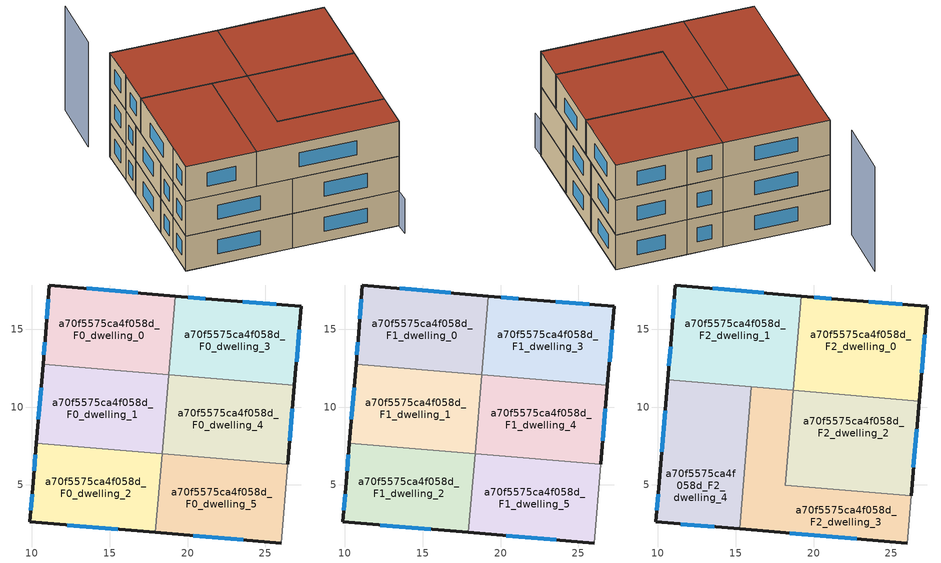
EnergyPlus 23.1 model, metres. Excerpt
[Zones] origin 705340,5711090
a70f5575ca4f058d_F0_dwelling_0
 floor ground (EU_floor_Construction): 18.79,12.08 19.21,17.12 11.11,17.83 10.9,14.76 10.73,12.75 z0
 wall outside (EU_wall_Construction): 10.73,12.75 10.9,14.76 11.11,17.83 19.21,17.12 z0:3
 wall to a70f5575ca4f058d_F0_dwelling_1 (EU_wall_Construction): 18.79,12.08 10.73,12.75 z0:3
 wall to a70f5575ca4f058d_F0_dwelling_3 (EU_wall_Construction): 19.21,17.12 18.79,12.08 z0:3
 window (EU_Window_Construction): 10.96,15.68 11.05,16.91 / 13.54,17.62 16.79,17.34 / 10.78,13.35 10.85,14.16 z0.9:2.1
a70f5575ca4f058d_F0_dwelling_1
 floor ground (EU_floor_Construction): 18.36,7.01 18.79,12.08 10.73,12.75 10.3,7.69 z0
 wall outside (EU_wall_Construction): 10.3,7.69 10.73,12.75 z0:3
 wall to a70f5575ca4f058d_F0_dwelling_2 (EU_wall_Construction): 18.36,7.01 10.3,7.69 z0:3
 wall to a70f5575ca4f058d_F0_dwelling_4 (EU_wall_Construction): 18.79,12.07 18.36,7.01 z0:3
 window (EU_Window_Construction): 10.42,9.21 10.6,11.24 z0.9:2.1
a70f5575ca4f058d_F0_dwelling_2
 floor ground (EU_floor_Construction): 17.94,1.95 18.36,7.01 10.3,7.69 10.08,5.17 9.87,2.62 z0
 wall outside (EU_wall_Construction): 17.94,1.95 9.87,2.62 10.08,5.17 10.3,7.69 z0:3
 wall to a70f5575ca4f058d_F0_dwelling_5 (EU_wall_Construction): 18.36,7.01 17.94,1.95 z0:3
 window (EU_Window_Construction): 10.15,5.93 10.23,6.94 / 15.52,2.15 12.29,2.42 / 9.93,3.39 10.02,4.41 z0.9:2.1
a70f5575ca4f058d_F0_dwelling_3
 floor ground (EU_floor_Construction): 26.86,11.39 27.29,16.47 21.95,16.89 19.21,17.12 18.79,12.07 z0
 wall outside (EU_wall_Construction): 19.21,17.12 21.95,16.89 27.29,16.47 26.86,11.39 z0:3
 wall to a70f5575ca4f058d_F0_dwelling_4 (EU_wall_Construction): 26.86,11.39 18.79,12.07 z0:3
 window (EU_Window_Construction): 20.03,17.05 21.13,16.96 / 23.55,16.76 25.69,16.6 / 27.16,14.95 26.99,12.91 z0.9:2.1
a70f5575ca4f058d_F0_dwelling_4
 floor ground (EU_floor_Construction): 26.43,6.34 26.86,11.39 18.79,12.07 18.36,7.01 z0
 wall outside (EU_wall_Construction): 26.86,11.39 26.43,6.34 z0:3
 wall to a70f5575ca4f058d_F0_dwelling_5 (EU_wall_Construction): 26.43,6.34 18.36,7.01 z0:3
 window (EU_Window_Construction): 26.73,9.88 26.56,7.85 z0.9:2.1
a70f5575ca4f058d_F0_dwelling_5
 floor ground (EU_floor_Construction): 26,1.27 26.43,6.34 18.36,7.01 17.94,1.95 z0
 wall outside (EU_wall_Construction): 26,1.27 17.94,1.95 z0:3
 wall adiabatic (EU_wall_Construction): 26.43,6.34 26,1.27 z0:3
 window (EU_Window_Construction): 23.58,1.48 20.35,1.75 z0.9:2.1
a70f5575ca4f058d_F1_dwelling_0
 floor to a70f5575ca4f058d_F0_dwelling_0 (EU_floor_Construction): 18.79,12.08 19.21,17.12 11.11,17.83 10.9,14.76 10.73,12.75 z3
 wall outside (EU_wall_Construction): 10.73,12.75 10.9,14.76 11.11,17.83 19.21,17.12 z3:6
 wall to a70f5575ca4f058d_F1_dwelling_1 (EU_wall_Construction): 18.79,12.08 10.73,12.75 z3:6
 wall to a70f5575ca4f058d_F1_dwelling_3 (EU_wall_Construction): 19.21,17.12 18.79,12.08 z3:6
 window (EU_Window_Construction): 10.96,15.68 11.05,16.91 / 13.54,17.62 16.79,17.34 / 10.78,13.35 10.85,14.16 z3.9:5.1
a70f5575ca4f058d_F1_dwelling_1
 floor to a70f5575ca4f058d_F0_dwelling_1 (EU_floor_Construction): 18.36,7.01 18.79,12.08 10.73,12.75 10.3,7.69 z3
 wall outside (EU_wall_Construction): 10.3,7.69 10.73,12.75 z3:6
 wall to a70f5575ca4f058d_F1_dwelling_2 (EU_wall_Construction): 18.36,7.01 10.3,7.69 z3:6
 wall to a70f5575ca4f058d_F1_dwelling_4 (EU_wall_Construction): 18.79,12.07 18.36,7.01 z3:6
 window (EU_Window_Construction): 10.42,9.21 10.6,11.24 z3.9:5.1
a70f5575ca4f058d_F1_dwelling_2
 floor to a70f5575ca4f058d_F0_dwelling_2 (EU_floor_Construction): 17.94,1.95 18.36,7.01 10.3,7.69 10.08,5.17 9.87,2.62 z3
 wall outside (EU_wall_Construction): 17.94,1.95 9.87,2.62 10.08,5.17 10.3,7.69 z3:6
 wall to a70f5575ca4f058d_F1_dwelling_5 (EU_wall_Construction): 18.36,7.01 17.94,1.95 z3:6
 window (EU_Window_Construction): 10.15,5.93 10.23,6.94 / 15.52,2.15 12.29,2.42 / 9.93,3.39 10.02,4.41 z3.9:5.1
a70f5575ca4f058d_F1_dwelling_3
 floor to a70f5575ca4f058d_F0_dwelling_3 (EU_floor_Construction): 26.86,11.39 27.29,16.47 21.95,16.89 19.21,17.12 18.79,12.07 z3
 wall outside (EU_wall_Construction): 19.21,17.12 21.95,16.89 27.29,16.47 26.86,11.39 z3:6
 wall to a70f5575ca4f058d_F1_dwelling_4 (EU_wall_Construction): 26.86,11.39 18.79,12.07 z3:6
 window (EU_Window_Construction): 20.03,17.05 21.13,16.96 / 23.55,16.76 25.69,16.6 / 27.16,14.95 26.99,12.91 z3.9:5.1
a70f5575ca4f058d_F1_dwelling_4
 floor to a70f5575ca4f058d_F0_dwelling_4 (EU_floor_Construction): 26.43,6.34 26.86,11.39 18.79,12.07 18.36,7.01 z3
 wall outside (EU_wall_Construction): 26.86,11.39 26.43,6.34 z3:6
 wall to a70f5575ca4f058d_F1_dwelling_5 (EU_wall_Construction): 26.43,6.34 18.36,7.01 z3:6
 window (EU_Window_Construction): 26.73,9.88 26.56,7.85 z3.9:5.1
a70f5575ca4f058d_F1_dwelling_5
 floor to a70f5575ca4f058d_F0_dwelling_5 (EU_floor_Construction): 26,1.27 26.43,6.34 18.36,7.01 17.94,1.95 z3
 wall outside (EU_wall_Construction): 26,1.27 17.94,1.95 z3:6
 wall adiabatic (EU_wall_Construction): 26.43,6.34 26,1.27 z3:6
 window (EU_Window_Construction): 23.58,1.48 20.35,1.75 z3.9:5.1
a70f5575ca4f058d_F2_dwelling_0
 floor to a70f5575ca4f058d_F1_dwelling_3 (EU_floor_Construction): 26.86,11.39 27.29,16.47 21.95,16.89 19.21,17.12 18.79,12.07 z6
 floor to a70f5575ca4f058d_F1_dwelling_4 (EU_floor_Construction): 26.77,10.38 26.86,11.39 18.79,12.07 18.7,11.06 z6
 wall outside (EU_wall_Construction): 19.21,17.12 21.95,16.89 27.29,16.47 26.78,10.38 z6:9
 wall to a70f5575ca4f058d_F2_dwelling_1 (EU_wall_Construction): 18.7,11.06 19.21,17.12 z6:9
 wall to a70f5575ca4f058d_F2_dwelling_2 (EU_wall_Construction): 26.78,10.38 18.7,11.06 z6:9
 window (EU_Window_Construction): 20.03,17.05 21.13,16.96 / 23.55,16.76 25.69,16.6 / 27.14,14.65 26.93,12.21 z6.9:8.1
 roof outside (EU_roof_Construction): 27.29,16.47 26.78,10.38 18.7,11.06 19.21,17.12 21.95,16.89 z9
a70f5575ca4f058d_F2_dwelling_1
 floor to a70f5575ca4f058d_F1_dwelling_0 (EU_floor_Construction): 18.79,12.08 19.21,17.12 11.11,17.83 10.9,14.76 10.73,12.75 z6
 floor to a70f5575ca4f058d_F1_dwelling_1 (EU_floor_Construction): 18.7,11.06 18.79,12.08 10.73,12.75 10.64,11.74 z6
 wall outside (EU_wall_Construction): 10.64,11.74 10.9,14.76 10.9,14.78 11.11,17.83 19.21,17.12 z6:9
 wall to a70f5575ca4f058d_F2_dwelling_4 (EU_wall_Construction): 16.01,11.29 10.64,11.74 z6:9
 wall to a70f5575ca4f058d_F2_dwelling_3 (EU_wall_Construction): 18.7,11.06 16.01,11.29 z6:9
 window (EU_Window_Construction): 10.96,15.69 11.05,16.92 / 13.54,17.62 16.79,17.34 / 10.72,12.64 10.82,13.86 z6.9:8.1
 roof outside (EU_roof_Construction): 19.21,17.12 18.7,11.06 10.64,11.74 10.9,14.76 10.9,14.78 11.11,17.83 z9
a70f5575ca4f058d_F2_dwelling_2
 floor to a70f5575ca4f058d_F1_dwelling_4 (EU_floor_Construction): 26.43,6.34 26.77,10.38 18.7,11.06 18.36,7.01 z6
 floor to a70f5575ca4f058d_F1_dwelling_5 (EU_floor_Construction): 26.26,4.31 26.43,6.34 18.36,7.01 18.19,4.99 z6
 wall outside (EU_wall_Construction): 26.78,10.38 26.26,4.31 z6:9
 wall to a70f5575ca4f058d_F2_dwelling_3 (EU_wall_Construction): 26.26,4.31 18.19,4.99 18.7,11.06 z6:9
 window (EU_Window_Construction): 26.62,8.56 26.41,6.13 z6.9:8.1
 roof outside (EU_roof_Construction): 26.78,10.38 26.26,4.31 18.19,4.99 18.7,11.06 z9
a70f5575ca4f058d_F2_dwelling_3
 floor outside (EU_floor_Construction): 18.19,4.99 18.7,11.06 18.36,7.01 z6
 floor to a70f5575ca4f058d_F1_dwelling_2 (EU_floor_Construction): 17.94,1.95 18.36,7.01 15.67,7.24 15.25,2.17 z6
 floor to a70f5575ca4f058d_F1_dwelling_5 (EU_floor_Construction): 26,1.27 26.26,4.31 18.19,4.99 18.36,7.01 17.94,1.95 z6
 floor to a70f5575ca4f058d_F1_dwelling_1 (EU_floor_Construction): 18.36,7.01 18.7,11.06 16.01,11.29 15.67,7.24 z6
 wall outside (EU_wall_Construction): 26,1.27 15.25,2.17 z6:9
 wall adiabatic (EU_wall_Construction): 26.26,4.31 26,1.27 z6:9
 wall to a70f5575ca4f058d_F2_dwelling_4 (EU_wall_Construction): 15.25,2.17 16.01,11.29 z6:9
 window (EU_Window_Construction): 22.78,1.54 18.46,1.9 z6.9:8.1
 roof outside (EU_roof_Construction): 26.26,4.31 26,1.27 15.25,2.17 16.01,11.29 18.7,11.06 18.19,4.99 z9
a70f5575ca4f058d_F2_dwelling_4
 floor to a70f5575ca4f058d_F1_dwelling_1 (EU_floor_Construction): 15.67,7.24 16.01,11.29 10.64,11.74 10.3,7.69 z6
 floor to a70f5575ca4f058d_F1_dwelling_2 (EU_floor_Construction): 15.25,2.17 15.67,7.24 10.3,7.69 10.08,5.17 9.87,2.62 z6
 wall outside (EU_wall_Construction): 15.25,2.17 9.87,2.62 10.08,5.17 10.64,11.74 z6:9
 window (EU_Window_Construction): 13.64,2.31 11.48,2.49 / 9.93,3.39 10.02,4.41 / 10.25,7.14 10.47,9.77 z6.9:8.1
 roof outside (EU_roof_Construction): 16.01,11.29 15.25,2.17 9.87,2.62 10.08,5.17 10.64,11.74 z9
shading: 25.94,0.23 26.11,6.42 z0:3; 10.75,24.46 10.27,19.64 z0:9
[Building]
EU S2 Campaign: North Axis=0; Terrain=City; Solar Distribution=FullExterior
[Site:Location]
London: Latitude=51.5; Longitude=-0.5; Time Zone=0; Elevation=25
[SizingPeriod:WeatherFileDays]
AnnualSizingPeriod: Begin Month=1; Begin Day of Month=1; End Month=12; End Day of Month=31; Day of Week for Start Day=Monday; Use Weather File Daylight Saving Period=No; Use Weather File Rain and Snow Indicators=No
[MATERIAL]
EU_InternalMass_Material: Roughness=MediumRough; Thickness=0.1; Conductivity=1; Density=1800; Specific Heat=900; Thermal Absorptance=0.9; Solar Absorptance=0.7; Visible Absorptance=0.7
[MATERIAL:NOMASS] Roughness=MediumRough; Thermal Absorptance=0.9; Solar Absorptance=0.7; Visible Absorptance=0.7
Name | Thermal Resistance
EU_wall_NoMass | 1.04674
EU_roof_NoMass | 4.32442
EU_floor_NoMass | 2.04616
[WINDOWMATERIAL:SIMPLEGLAZINGSYSTEM]
EU_Window_SimpleGlazing: UFactor=4.25843; Solar Heat Gain Coefficient=0.85; Visible Transmittance=0.85
[CONSTRUCTION]
EU_wall_Construction: EU_wall_NoMass
EU_roof_Construction: EU_roof_NoMass
EU_floor_Construction: EU_floor_NoMass
EU_InternalMass_Construction: EU_InternalMass_Material
EU_Window_Construction: EU_Window_SimpleGlazing
[ZONE] Type=1; Multiplier=1; Ceiling Height=autocalculate; Floor Area=autocalculate; Part of Total Floor Area=Yes
Name | Volume
a70f5575ca4f058d_F0_dwelling_0; a70f5575ca4f058d_F1_dwelling_0 | 123.424
a70f5575ca4f058d_F2_dwelling_0 | 148.083
a70f5575ca4f058d_F0_dwelling_1; a70f5575ca4f058d_F1_dwelling_1 | 123.397
a70f5575ca4f058d_F2_dwelling_1 | 148.121
a70f5575ca4f058d_F0_dwelling_2; a70f5575ca4f058d_F1_dwelling_2 | 123.382
a70f5575ca4f058d_F2_dwelling_2 | 148.065
a70f5575ca4f058d_F0_dwelling_3; a70f5575ca4f058d_F1_dwelling_3; a70f5575ca4f058d_F0_dwelling_4; a70f5575ca4f058d_F1_dwelling_4 | 123.385
a70f5575ca4f058d_F2_dwelling_3 | 148.085
a70f5575ca4f058d_F2_dwelling_4 | 148.056
a70f5575ca4f058d_F0_dwelling_5; a70f5575ca4f058d_F1_dwelling_5 | 123.412
[INTERNALMASS] Construction=EU_InternalMass_Construction
Name | Zone or ZoneList | Surface Area
a70f5575ca4f058d_F0_dwelling_0_EU_InternalMass | a70f5575ca4f058d_F0_dwelling_0 | 41.1299
a70f5575ca4f058d_F0_dwelling_1_EU_InternalMass | a70f5575ca4f058d_F0_dwelling_1 | 41.1322
a70f5575ca4f058d_F0_dwelling_2_EU_InternalMass | a70f5575ca4f058d_F0_dwelling_2 | 41.1275
a70f5575ca4f058d_F0_dwelling_3_EU_InternalMass | a70f5575ca4f058d_F0_dwelling_3 | 41.1282
a70f5575ca4f058d_F0_dwelling_4_EU_InternalMass | a70f5575ca4f058d_F0_dwelling_4 | 41.1285
a70f5575ca4f058d_F0_dwelling_5_EU_InternalMass | a70f5575ca4f058d_F0_dwelling_5 | 41.1367
a70f5575ca4f058d_F1_dwelling_0_EU_InternalMass | a70f5575ca4f058d_F1_dwelling_0 | 41.1299
a70f5575ca4f058d_F1_dwelling_1_EU_InternalMass | a70f5575ca4f058d_F1_dwelling_1 | 41.1322
a70f5575ca4f058d_F1_dwelling_2_EU_InternalMass | a70f5575ca4f058d_F1_dwelling_2 | 41.1275
a70f5575ca4f058d_F1_dwelling_3_EU_InternalMass | a70f5575ca4f058d_F1_dwelling_3 | 41.1282
a70f5575ca4f058d_F1_dwelling_4_EU_InternalMass | a70f5575ca4f058d_F1_dwelling_4 | 41.1285
a70f5575ca4f058d_F1_dwelling_5_EU_InternalMass | a70f5575ca4f058d_F1_dwelling_5 | 41.1367
a70f5575ca4f058d_F2_dwelling_0_EU_InternalMass | a70f5575ca4f058d_F2_dwelling_0 | 49.3609
a70f5575ca4f058d_F2_dwelling_1_EU_InternalMass | a70f5575ca4f058d_F2_dwelling_1 | 49.3623
a70f5575ca4f058d_F2_dwelling_2_EU_InternalMass | a70f5575ca4f058d_F2_dwelling_2 | 49.3551
a70f5575ca4f058d_F2_dwelling_3_EU_InternalMass | a70f5575ca4f058d_F2_dwelling_3 | 49.3616
a70f5575ca4f058d_F2_dwelling_4_EU_InternalMass | a70f5575ca4f058d_F2_dwelling_4 | 49.3518
[OTHEREQUIPMENT] Fuel Type=Electricity; Design Level Calculation Method=Watts/Area; Power per Zone Floor Area=1; Fraction Latent=0; Fraction Radiant=0; Fraction Lost=0; Carbon Dioxide Generation Rate=0; EndUse Subcategory=EU_Step8_InternalGains
Name | Zone or ZoneList or Space or SpaceList | Schedule
EU_Step8_InternalGain_a70f5575ca4f058d_F0_dwelling_0_f000 | a70f5575ca4f058d_F0_dwelling_0 | EU_Step8_GainSchedule_a70f5575ca4f058d_F0_dwelling_0_f000
EU_Step8_InternalGain_a70f5575ca4f058d_F0_dwelling_1_f000 | a70f5575ca4f058d_F0_dwelling_1 | EU_Step8_GainSchedule_a70f5575ca4f058d_F0_dwelling_1_f000
EU_Step8_InternalGain_a70f5575ca4f058d_F0_dwelling_2_f000 | a70f5575ca4f058d_F0_dwelling_2 | EU_Step8_GainSchedule_a70f5575ca4f058d_F0_dwelling_2_f000
EU_Step8_InternalGain_a70f5575ca4f058d_F0_dwelling_3_f000 | a70f5575ca4f058d_F0_dwelling_3 | EU_Step8_GainSchedule_a70f5575ca4f058d_F0_dwelling_3_f000
EU_Step8_InternalGain_a70f5575ca4f058d_F0_dwelling_4_f000 | a70f5575ca4f058d_F0_dwelling_4 | EU_Step8_GainSchedule_a70f5575ca4f058d_F0_dwelling_4_f000
EU_Step8_InternalGain_a70f5575ca4f058d_F0_dwelling_5_f000 | a70f5575ca4f058d_F0_dwelling_5 | EU_Step8_GainSchedule_a70f5575ca4f058d_F0_dwelling_5_f000
EU_Step8_InternalGain_a70f5575ca4f058d_F1_dwelling_0_f000 | a70f5575ca4f058d_F1_dwelling_0 | EU_Step8_GainSchedule_a70f5575ca4f058d_F1_dwelling_0_f000
EU_Step8_InternalGain_a70f5575ca4f058d_F1_dwelling_1_f000 | a70f5575ca4f058d_F1_dwelling_1 | EU_Step8_GainSchedule_a70f5575ca4f058d_F1_dwelling_1_f000
EU_Step8_InternalGain_a70f5575ca4f058d_F1_dwelling_2_f000 | a70f5575ca4f058d_F1_dwelling_2 | EU_Step8_GainSchedule_a70f5575ca4f058d_F1_dwelling_2_f000
EU_Step8_InternalGain_a70f5575ca4f058d_F1_dwelling_3_f000 | a70f5575ca4f058d_F1_dwelling_3 | EU_Step8_GainSchedule_a70f5575ca4f058d_F1_dwelling_3_f000
EU_Step8_InternalGain_a70f5575ca4f058d_F1_dwelling_4_f000 | a70f5575ca4f058d_F1_dwelling_4 | EU_Step8_GainSchedule_a70f5575ca4f058d_F1_dwelling_4_f000
EU_Step8_InternalGain_a70f5575ca4f058d_F1_dwelling_5_f000 | a70f5575ca4f058d_F1_dwelling_5 | EU_Step8_GainSchedule_a70f5575ca4f058d_F1_dwelling_5_f000
EU_Step8_InternalGain_a70f5575ca4f058d_F2_dwelling_0_f000 | a70f5575ca4f058d_F2_dwelling_0 | EU_Step8_GainSchedule_a70f5575ca4f058d_F2_dwelling_0_f000
EU_Step8_InternalGain_a70f5575ca4f058d_F2_dwelling_1_f000 | a70f5575ca4f058d_F2_dwelling_1 | EU_Step8_GainSchedule_a70f5575ca4f058d_F2_dwelling_1_f000
EU_Step8_InternalGain_a70f5575ca4f058d_F2_dwelling_2_f000 | a70f5575ca4f058d_F2_dwelling_2 | EU_Step8_GainSchedule_a70f5575ca4f058d_F2_dwelling_2_f000
EU_Step8_InternalGain_a70f5575ca4f058d_F2_dwelling_3_f000 | a70f5575ca4f058d_F2_dwelling_3 | EU_Step8_GainSchedule_a70f5575ca4f058d_F2_dwelling_3_f000
EU_Step8_InternalGain_a70f5575ca4f058d_F2_dwelling_4_f000 | a70f5575ca4f058d_F2_dwelling_4 | EU_Step8_GainSchedule_a70f5575ca4f058d_F2_dwelling_4_f000
[ZONEVENTILATION:DESIGNFLOWRATE] Schedule=EU_AlwaysOn; Design Flow Rate Calculation Method=AirChanges/Hour; Air Changes per Hour=0.488719; Ventilation Type=Natural; Fan Pressure Rise=0; Fan Total Efficiency=1; Constant Term Coefficient=1; Temperature Term Coefficient=0; Velocity Term Coefficient=0; Velocity Squared Term Coefficient=0; Minimum Indoor Temperature=-100; Maximum Indoor Temperature=100; Delta Temperature=-100; Minimum Outdoor Temperature=-100; Maximum Outdoor Temperature=100; Maximum Wind Speed=40
Name | Zone or ZoneList or Space or SpaceList
EU_ConstantAir_a70f5575ca4f058d_F0_dwelling_0 | a70f5575ca4f058d_F0_dwelling_0
EU_ConstantAir_a70f5575ca4f058d_F0_dwelling_1 | a70f5575ca4f058d_F0_dwelling_1
EU_ConstantAir_a70f5575ca4f058d_F0_dwelling_2 | a70f5575ca4f058d_F0_dwelling_2
EU_ConstantAir_a70f5575ca4f058d_F0_dwelling_3 | a70f5575ca4f058d_F0_dwelling_3
EU_ConstantAir_a70f5575ca4f058d_F0_dwelling_4 | a70f5575ca4f058d_F0_dwelling_4
EU_ConstantAir_a70f5575ca4f058d_F0_dwelling_5 | a70f5575ca4f058d_F0_dwelling_5
EU_ConstantAir_a70f5575ca4f058d_F1_dwelling_0 | a70f5575ca4f058d_F1_dwelling_0
EU_ConstantAir_a70f5575ca4f058d_F1_dwelling_1 | a70f5575ca4f058d_F1_dwelling_1
EU_ConstantAir_a70f5575ca4f058d_F1_dwelling_2 | a70f5575ca4f058d_F1_dwelling_2
EU_ConstantAir_a70f5575ca4f058d_F1_dwelling_3 | a70f5575ca4f058d_F1_dwelling_3
EU_ConstantAir_a70f5575ca4f058d_F1_dwelling_4 | a70f5575ca4f058d_F1_dwelling_4
EU_ConstantAir_a70f5575ca4f058d_F1_dwelling_5 | a70f5575ca4f058d_F1_dwelling_5
EU_ConstantAir_a70f5575ca4f058d_F2_dwelling_0 | a70f5575ca4f058d_F2_dwelling_0
EU_ConstantAir_a70f5575ca4f058d_F2_dwelling_1 | a70f5575ca4f058d_F2_dwelling_1
EU_ConstantAir_a70f5575ca4f058d_F2_dwelling_2 | a70f5575ca4f058d_F2_dwelling_2
EU_ConstantAir_a70f5575ca4f058d_F2_dwelling_3 | a70f5575ca4f058d_F2_dwelling_3
EU_ConstantAir_a70f5575ca4f058d_F2_dwelling_4 | a70f5575ca4f058d_F2_dwelling_4
[HVACTEMPLATE:THERMOSTAT] Constant Heating Setpoint=20; Constant Cooling Setpoint=50
EU_HeatOnly_a70f5575ca4f058d_F0_dwelling_0; EU_HeatOnly_a70f5575ca4f058d_F0_dwelling_1; EU_HeatOnly_a70f5575ca4f058d_F0_dwelling_2; EU_HeatOnly_a70f5575ca4f058d_F0_dwelling_3; EU_HeatOnly_a70f5575ca4f058d_F0_dwelling_4; EU_HeatOnly_a70f5575ca4f058d_F0_dwelling_5; EU_HeatOnly_a70f5575ca4f058d_F1_dwelling_0; EU_HeatOnly_a70f5575ca4f058d_F1_dwelling_1; EU_HeatOnly_a70f5575ca4f058d_F1_dwelling_2; EU_HeatOnly_a70f5575ca4f058d_F1_dwelling_3; EU_HeatOnly_a70f5575ca4f058d_F1_dwelling_4; EU_HeatOnly_a70f5575ca4f058d_F1_dwelling_5; EU_HeatOnly_a70f5575ca4f058d_F2_dwelling_0; EU_HeatOnly_a70f5575ca4f058d_F2_dwelling_1; EU_HeatOnly_a70f5575ca4f058d_F2_dwelling_2; EU_HeatOnly_a70f5575ca4f058d_F2_dwelling_3; EU_HeatOnly_a70f5575ca4f058d_F2_dwelling_4
[HVACTEMPLATE:ZONE:IDEALLOADSAIRSYSTEM] System Availability Schedule=EU_AlwaysOn; Maximum Heating Supply Air Temperature=50; Minimum Cooling Supply Air Temperature=13; Maximum Heating Supply Air Humidity Ratio=0.0156; Minimum Cooling Supply Air Humidity Ratio=0.0077; Heating Limit=NoLimit; Cooling Limit=NoLimit; Heating Availability Schedule=EU_AlwaysOn; Cooling Availability Schedule=EU_CoolingOff; Dehumidification Control Type=ConstantSensibleHeatRatio; Cooling Sensible Heat Ratio=0.7; Dehumidification Setpoint=60; Humidification Control Type=None; Humidification Setpoint=30; Outdoor Air Method=None; Outdoor Air Flow Rate per Person=0.00944; Outdoor Air Flow Rate per Zone Floor Area=0; Outdoor Air Flow Rate per Zone=0; Demand Controlled Ventilation Type=None; Outdoor Air Economizer Type=NoEconomizer; Heat Recovery Type=None; Sensible Heat Recovery Effectiveness=0.7; Latent Heat Recovery Effectiveness=0.65
Name | Template Thermostat
a70f5575ca4f058d_F0_dwelling_0 | EU_HeatOnly_a70f5575ca4f058d_F0_dwelling_0
a70f5575ca4f058d_F0_dwelling_1 | EU_HeatOnly_a70f5575ca4f058d_F0_dwelling_1
a70f5575ca4f058d_F0_dwelling_2 | EU_HeatOnly_a70f5575ca4f058d_F0_dwelling_2
a70f5575ca4f058d_F0_dwelling_3 | EU_HeatOnly_a70f5575ca4f058d_F0_dwelling_3
a70f5575ca4f058d_F0_dwelling_4 | EU_HeatOnly_a70f5575ca4f058d_F0_dwelling_4
a70f5575ca4f058d_F0_dwelling_5 | EU_HeatOnly_a70f5575ca4f058d_F0_dwelling_5
a70f5575ca4f058d_F1_dwelling_0 | EU_HeatOnly_a70f5575ca4f058d_F1_dwelling_0
a70f5575ca4f058d_F1_dwelling_1 | EU_HeatOnly_a70f5575ca4f058d_F1_dwelling_1
a70f5575ca4f058d_F1_dwelling_2 | EU_HeatOnly_a70f5575ca4f058d_F1_dwelling_2
a70f5575ca4f058d_F1_dwelling_3 | EU_HeatOnly_a70f5575ca4f058d_F1_dwelling_3
a70f5575ca4f058d_F1_dwelling_4 | EU_HeatOnly_a70f5575ca4f058d_F1_dwelling_4
a70f5575ca4f058d_F1_dwelling_5 | EU_HeatOnly_a70f5575ca4f058d_F1_dwelling_5
a70f5575ca4f058d_F2_dwelling_0 | EU_HeatOnly_a70f5575ca4f058d_F2_dwelling_0
a70f5575ca4f058d_F2_dwelling_1 | EU_HeatOnly_a70f5575ca4f058d_F2_dwelling_1
a70f5575ca4f058d_F2_dwelling_2 | EU_HeatOnly_a70f5575ca4f058d_F2_dwelling_2
a70f5575ca4f058d_F2_dwelling_3 | EU_HeatOnly_a70f5575ca4f058d_F2_dwelling_3
a70f5575ca4f058d_F2_dwelling_4 | EU_HeatOnly_a70f5575ca4f058d_F2_dwelling_4
[SIZING:ZONE] Zone Cooling Design Supply Air Temperature Input Method=SupplyAirTemperature; Zone Cooling Design Supply Air Temperature=13; Zone Heating Design Supply Air Temperature Input Method=SupplyAirTemperature; Zone Heating Design Supply Air Temperature=50; Zone Cooling Design Supply Air Humidity Ratio=0.008; Zone Heating Design Supply Air Humidity Ratio=0.008; Cooling Design Air Flow Method=DesignDay; Cooling Design Air Flow Rate=0; Cooling Minimum Air Flow per Zone Floor Area=0.000762; Cooling Minimum Air Flow=0; Cooling Minimum Air Flow Fraction=0.2; Heating Design Air Flow Method=DesignDay; Heating Design Air Flow Rate=0; Heating Maximum Air Flow per Zone Floor Area=0.002032; Heating Maximum Air Flow=0.141576; Heating Maximum Air Flow Fraction=0.3; Account for Dedicated Outdoor Air System=No; Dedicated Outdoor Air System Control Strategy=NeutralSupplyAir; Dedicated Outdoor Air Low Setpoint Temperature for Design=autosize; Dedicated Outdoor Air High Setpoint Temperature for Design=autosize; Zone Load Sizing Method=Sensible Load Only No Latent Load; Zone Latent Cooling Design Supply Air Humidity Ratio Input Method=HumidityRatioDifference; Zone Cooling Design Supply Air Humidity Ratio Difference=0.005; Zone Latent Heating Design Supply Air Humidity Ratio Input Method=HumidityRatioDifference; Zone Humidification Design Supply Air Humidity Ratio Difference=0.005
a70f5575ca4f058d_F0_dwelling_0; a70f5575ca4f058d_F0_dwelling_1; a70f5575ca4f058d_F0_dwelling_2; a70f5575ca4f058d_F0_dwelling_3; a70f5575ca4f058d_F0_dwelling_4; a70f5575ca4f058d_F0_dwelling_5; a70f5575ca4f058d_F1_dwelling_0; a70f5575ca4f058d_F1_dwelling_1; a70f5575ca4f058d_F1_dwelling_2; a70f5575ca4f058d_F1_dwelling_3; a70f5575ca4f058d_F1_dwelling_4; a70f5575ca4f058d_F1_dwelling_5; a70f5575ca4f058d_F2_dwelling_0; a70f5575ca4f058d_F2_dwelling_1; a70f5575ca4f058d_F2_dwelling_2; a70f5575ca4f058d_F2_dwelling_3; a70f5575ca4f058d_F2_dwelling_4
[SCHEDULE:CONSTANT]
Name | Hourly Value
EU_AlwaysOn | 1
EU_CoolingOff | 0
[SCHEDULE:FILE] Column Number=1; Rows to Skip at Top=0; Number of Hours of Data=8760; Column Separator=Comma; Interpolate to Timestep=No; Minutes per Item=60; Adjust Schedule for Daylight Savings=Yes
Name | File
EU_Step8_GainSchedule_a70f5575ca4f058d_F0_dwelling_0_f000 | ../../schedules/a70f5575ca4f058d/a70f5575ca4f058d_F0_dwelling_0_f000_gain.csv
EU_Step8_GainSchedule_a70f5575ca4f058d_F0_dwelling_1_f000 | ../../schedules/a70f5575ca4f058d/a70f5575ca4f058d_F0_dwelling_1_f000_gain.csv
EU_Step8_GainSchedule_a70f5575ca4f058d_F0_dwelling_2_f000 | ../../schedules/a70f5575ca4f058d/a70f5575ca4f058d_F0_dwelling_2_f000_gain.csv
EU_Step8_GainSchedule_a70f5575ca4f058d_F0_dwelling_3_f000 | ../../schedules/a70f5575ca4f058d/a70f5575ca4f058d_F0_dwelling_3_f000_gain.csv
EU_Step8_GainSchedule_a70f5575ca4f058d_F0_dwelling_4_f000 | ../../schedules/a70f5575ca4f058d/a70f5575ca4f058d_F0_dwelling_4_f000_gain.csv
EU_Step8_GainSchedule_a70f5575ca4f058d_F0_dwelling_5_f000 | ../../schedules/a70f5575ca4f058d/a70f5575ca4f058d_F0_dwelling_5_f000_gain.csv
EU_Step8_GainSchedule_a70f5575ca4f058d_F1_dwelling_0_f000 | ../../schedules/a70f5575ca4f058d/a70f5575ca4f058d_F1_dwelling_0_f000_gain.csv
EU_Step8_GainSchedule_a70f5575ca4f058d_F1_dwelling_1_f000 | ../../schedules/a70f5575ca4f058d/a70f5575ca4f058d_F1_dwelling_1_f000_gain.csv
EU_Step8_GainSchedule_a70f5575ca4f058d_F1_dwelling_2_f000 | ../../schedules/a70f5575ca4f058d/a70f5575ca4f058d_F1_dwelling_2_f000_gain.csv
EU_Step8_GainSchedule_a70f5575ca4f058d_F1_dwelling_3_f000 | ../../schedules/a70f5575ca4f058d/a70f5575ca4f058d_F1_dwelling_3_f000_gain.csv
EU_Step8_GainSchedule_a70f5575ca4f058d_F1_dwelling_4_f000 | ../../schedules/a70f5575ca4f058d/a70f5575ca4f058d_F1_dwelling_4_f000_gain.csv
EU_Step8_GainSchedule_a70f5575ca4f058d_F1_dwelling_5_f000 | ../../schedules/a70f5575ca4f058d/a70f5575ca4f058d_F1_dwelling_5_f000_gain.csv
EU_Step8_GainSchedule_a70f5575ca4f058d_F2_dwelling_0_f000 | ../../schedules/a70f5575ca4f058d/a70f5575ca4f058d_F2_dwelling_0_f000_gain.csv
EU_Step8_GainSchedule_a70f5575ca4f058d_F2_dwelling_1_f000 | ../../schedules/a70f5575ca4f058d/a70f5575ca4f058d_F2_dwelling_1_f000_gain.csv
EU_Step8_GainSchedule_a70f5575ca4f058d_F2_dwelling_2_f000 | ../../schedules/a70f5575ca4f058d/a70f5575ca4f058d_F2_dwelling_2_f000_gain.csv
EU_Step8_GainSchedule_a70f5575ca4f058d_F2_dwelling_3_f000 | ../../schedules/a70f5575ca4f058d/a70f5575ca4f058d_F2_dwelling_3_f000_gain.csv
EU_Step8_GainSchedule_a70f5575ca4f058d_F2_dwelling_4_f000 | ../../schedules/a70f5575ca4f058d/a70f5575ca4f058d_F2_dwelling_4_f000_gain.csv
